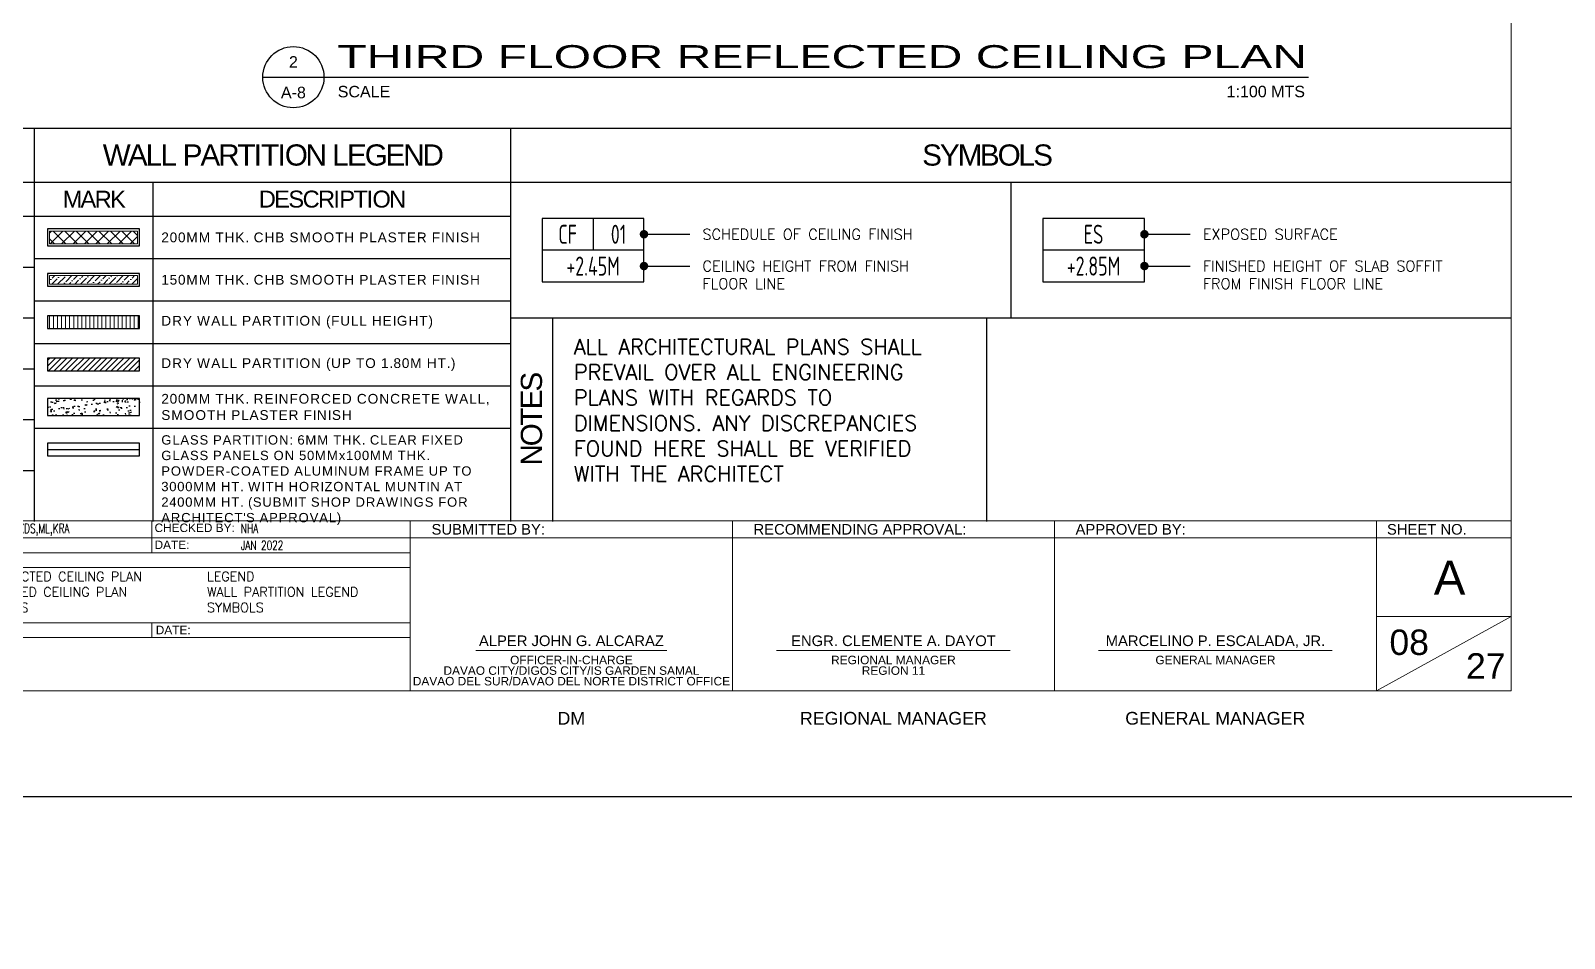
# Model space of a CAD drawing. Header units: metres. Extents: x -12400 to 1, y 0 to 106422.
# Drawn here: x -12209.13 to -12172.94, y 106310.29 to 106331.7 of the extents above; entities that cross this region are included whole.
import ezdxf
from ezdxf.enums import TextEntityAlignment as Align

# ---------------------------------------------------------------- set-up
doc = ezdxf.new("R2010")
doc.units = ezdxf.units.M
doc.header["$PDMODE"] = 35
for name, color, linetype in [('A-ANNO-TEXT', 4, 'Continuous'), ('C-SCHED', 1, 'Continuous'), ('TEXT', 3, 'Continuous'), ('TITLE', 1, 'Continuous'), ('TITLE BLOCK', 7, 'Continuous'), ('txt', 2, 'Continuous'), ('TXT2', 2, 'Continuous')]:
    doc.layers.add(name, color=color, linetype=linetype)
for name, color, linetype, lineweight in [('DIM 001', 251, 'Continuous', 13), ('HATCH', 250, 'Continuous', 5), ('R', 1, 'Continuous', 9), ('TBLOCK-BORDER-INSIDE', 247, 'Continuous', 0), ('TBLOCK-BORDER-OUTSIDE', 240, 'Continuous', 0), ('TBLOCK-BORDER-TLINE', 40, 'Continuous', 0), ('TEXT 005', 7, 'Continuous', 50), ('Y', 2, 'Continuous', 13)]:
    doc.layers.add(name, color=color, linetype=linetype, lineweight=lineweight)
doc.styles.add('architxt', font='architxt.shx', dxfattribs={"width": 0.8})
doc.styles.add('arial', font='arial.ttf')
doc.styles.add('arial baltic', font='arial.ttf')
doc.styles.add('CPDA-FONT', font='arial.ttf')
doc.styles.add('DIMTXT-100', font='arial.ttf')
doc.styles.add('SANS', font='sanss___.ttf')
doc.styles.add('simplex', font='simplex.shx')
doc.styles.add('T-0.15', font='romans.shx', dxfattribs={"height": 0.15})
doc.styles.add('T.25', font='romans.shx', dxfattribs={"height": 0.2})
doc.dimstyles.new('D-100', dxfattribs={"dimtxt": 0.2, "dimasz": 0.15, "dimexe": 0.1, "dimexo": 0.1, "dimgap": 0.1, "dimtad": 1, "dimdec": 3, "dimzin": 4, "dimdsep": 46, "dimtxsty": 'DIMTXT-100', "dimblk": 'ARCHTICK', "dimcen": 0.2, "dimdle": 0.1, "dimclrd": 8, "dimclre": 8, "dimclrt": 2, "dimadec": 0, "dimazin": 1, "dimtfac": 1, "dimtdec": 3, "dimtofl": 0, "dimtmove": 2, "dimatfit": 3, "dimfxl": 1, "dimarcsym": 0})
doc.dimstyles.new('LE-1a', dxfattribs={"dimtxt": 0.2, "dimasz": 0.2, "dimexe": 0.2, "dimexo": 0.2, "dimgap": 0.1, "dimtad": 1, "dimtoh": 1, "dimdec": 0, "dimdsep": 46, "dimtxsty": 'DIMTXT-100', "dimcen": 2.5, "dimclrd": 8, "dimclre": 8, "dimclrt": 2, "dimadec": 0, "dimazin": 0, "dimtfac": 1, "dimtdec": 0, "dimtix": 1, "dimtmove": 2, "dimatfit": 3, "dimldrblk": 'DOT', "dimfxl": 1, "dimtolj": 1, "dimtzin": 0, "dimarcsym": 0})

# ---------------------------------------------------------------- blocks, each defined once
blk = doc.blocks.new('*U177')
at = {"layer": 'TITLE'}
blk.add_lwpolyline([(1271.65, 13.83), (1499.5, 13.83)], dxfattribs=at)
blk.add_circle((1278.31, 13.83), 6.67, dxfattribs=at)
at = {"layer": 'TITLE', "color": 5, "style": 'CPDA-FONT'}
blk.add_attdef('TITLE:', text='', height=5, dxfattribs=at).set_placement((1287.8, 24.54), align=Align.MIDDLE_LEFT)
blk.add_attdef('TITLE:', (1287.89, 15.82), '', height=5, dxfattribs=at)
at = {"layer": 'TXT2', "style": 'CPDA-FONT'}
blk.add_text('SCALE', height=2.5, dxfattribs=at).set_placement((1287.97, 9.44))
for tag, p in [('DET_NO.:', (1278.31, 17.16)), ('DWG_NO:', (1278.31, 10.5))]:
    blk.add_attdef(tag, text='', height=2.5, dxfattribs=at).set_placement(p, align=Align.MIDDLE_CENTER)
blk.add_attdef('SCALE', text='', height=2.5, dxfattribs=at).set_placement((1361.14, 10.71), align=Align.MIDDLE_LEFT)
blk = doc.blocks.new('_Dot')
at = {"color": 0, "linetype": 'ByBlock', "lineweight": -2}
blk.add_line((-0.5, 0), (-1, 0), dxfattribs=at)
at = {"color": 0, "linetype": 'ByBlock', "const_width": 0.5}
blk.add_lwpolyline([(-0.25, 0, 1), (0.25, 0, 1)], format="xyb", close=True, dxfattribs=at)
blk = doc.blocks.new('_ArchTick')
at = {"color": 0, "linetype": 'ByBlock', "const_width": 0.15}
blk.add_lwpolyline([(-0.5, -0.5), (0.5, 0.5)], dxfattribs=at)
blk = doc.blocks.new('*D1524')
at = {"layer": 'DEFPOINTS', "color": 0, "transparency": 16777216}
for p in [(-12298.642, 106345.954), (-12298.642, 106345.954), (0.6, 0.075)]:
    blk.add_point(p, dxfattribs=at)
at = {"layer": 'DIM 001', "color": 8, "lineweight": -2, "transparency": 16777216}
for p, q in [((0.7, 106345.954), (-12298.742, 106345.954)), ((0.6, 0.175), (0.6, 106346.054))]:
    blk.add_line(p, q, dxfattribs=at)
at = {"layer": 'DIM 001', "color": 8, "lineweight": -2, "transparency": 16777216, "xscale": 0.15, "yscale": 0.15, "zscale": 0.15, "rotation": 180}
blk.add_blockref('_ArchTick', (-12298.642, 106345.954), dxfattribs=at)
at = {"layer": 'DIM 001', "color": 8, "lineweight": -2, "transparency": 16777216, "xscale": 0.15, "yscale": 0.15, "zscale": 0.15}
blk.add_blockref('_ArchTick', (0.6, 106345.954), dxfattribs=at)
at = {"layer": 'DIM 001', "color": 2, "transparency": 16777216, "insert": (-6149.021, 106346.157), "char_height": 0.2, "attachment_point": 5, "style": 'DIMTXT-100'}
blk.add_mtext('12299.242', dxfattribs=at)
blk = doc.blocks.new('150MM CHB')
at = {"layer": 'HATCH'}
h = blk.add_hatch(dxfattribs=at)
h.set_pattern_fill('ANSI36', color=256, scale=0.015)
h.set_pattern_definition([(45, (12092.36169, -106406.766595), (0.02525697034, 0.092608891249), [0.1190625, -0.0238125, 0, -0.0238125])])
h.paths.add_polyline_path([(0.025, 0.125), (0.025, 0.025), (1.062, 0.025), (1.062, 0.125)])
at = {"color": 4}
blk.add_lwpolyline([(1.087, 0), (1.087, 0.15), (0, 0.15), (0, 0)], close=True, dxfattribs=at)
at = {"layer": 'HATCH'}
blk.add_lwpolyline([(1.062, 0.025), (1.062, 0.125), (0.025, 0.125), (0.025, 0.025)], close=True, dxfattribs=at)
blk = doc.blocks.new('150MM DRYWALL FULL HT')
at = {"layer": 'HATCH'}
h = blk.add_hatch(dxfattribs=at)
h.set_pattern_fill('ANSI31', color=256, scale=0.015, angle=45)
h.set_pattern_definition([(90, (12092.36169, -106406.416595), (-0.047625, 0), [])])
h.paths.add_polyline_path([(0, 0.15), (0, 0), (1.087, 0), (1.087, 0.15)])
at = {"color": 3}
blk.add_lwpolyline([(1.087, 0), (1.087, 0.15), (0, 0.15), (0, 0)], close=True, dxfattribs=at)
blk = doc.blocks.new('150MM DRYWALL 1.8HT')
at = {"layer": 'HATCH'}
h = blk.add_hatch(dxfattribs=at)
h.set_pattern_fill('ANSI31', color=256, scale=0.015)
h.set_pattern_definition([(45, (12092.36169, -106406.066595), (-0.033675960454, 0.033675960454), [])])
h.paths.add_polyline_path([(0, 0.15), (0, 0), (1.088, 0), (1.088, 0.15)])
at = {"color": 3}
blk.add_lwpolyline([(1.088, 0), (1.088, 0.15), (0, 0.15), (0, 0)], close=True, dxfattribs=at)
blk = doc.blocks.new('*U76')
at = {"color": 1}
blk.add_lwpolyline([(1.087, 0), (1.087, 0.15), (0, 0.15), (0, 0)], close=True, dxfattribs=at)
at = {"color": 3}
blk.add_lwpolyline([(0, 0.075), (1.087, 0.075)], dxfattribs=at)
blk = doc.blocks.new('*U49')
h = blk.add_hatch()
h.set_pattern_fill('AR-CONC', color=250, scale=0.001)
h.paths.add_polyline_path([(1.087, 0), (1.087, 0.2), (0, 0.2), (0, 0)])
at = {"color": 4}
blk.add_lwpolyline([(1.087, 0), (1.087, 0.2), (0, 0.2), (0, 0)], close=True, dxfattribs=at)
blk = doc.blocks.new('*U36')
at = {"layer": 'HATCH'}
h = blk.add_hatch(dxfattribs=at)
h.set_pattern_fill('ANSI37', color=256, scale=0.03, angle=-180)
h.paths.add_polyline_path([(0.025, 0.175), (0.025, 0.025), (1.063, 0.025), (1.063, 0.175)])
blk.add_lwpolyline([(0, 0.2), (0, 0), (1.087, 0), (1.087, 0.2)], close=True)
blk.add_lwpolyline([(0.025, 0.175), (0.025, 0.025), (1.063, 0.025), (1.063, 0.175)], close=True, dxfattribs=at)
blk = doc.blocks.new('A$Ceba0e023')
at = {"layer": 'DEFPOINTS'}
blk.add_line((76.2, 0), (0, 0), dxfattribs=at)
at = {"layer": 'TBLOCK-BORDER-INSIDE'}
blk.add_line((73.693, 6.517), (4.011, 6.517), dxfattribs=at)
blk.add_line((73.693, 6.517), (4.011, 6.517), dxfattribs=at)
at = {"layer": 'TBLOCK-BORDER-INSIDE', "ltscale": 0.35}
for p, q in [((70.511, 6.517), (70.511, 2.507)), ((73.693, 4.261), (70.511, 4.261))]:
    blk.add_line(p, q, dxfattribs=at)
for points in [[(47.711, 6.517), (47.711, 2.507)], [(55.311, 6.517), (55.311, 2.507)], [(62.911, 6.517), (62.911, 2.507)]]:
    blk.add_lwpolyline(points, dxfattribs=at)
at = {"layer": 'TBLOCK-BORDER-OUTSIDE'}
for p, q in [((73.693, 48.427), (73.693, 2.507)), ((73.693, 2.507), (4.011, 2.507))]:
    blk.add_line(p, q, dxfattribs=at)
blk.add_lwpolyline([(73.693, 2.507), (4.011, 2.507), (4.011, 48.427), (73.693, 48.427)], close=True, dxfattribs=at)
at = {"layer": 'TBLOCK-BORDER-TLINE'}
for p, q in [((41.611, 5.765), (41.611, 6.517)), ((22.111, 6.116), (73.693, 6.116)), ((35.111, 5.765), (47.711, 5.765)), ((35.111, 5.414), (47.711, 5.414)), ((35.111, 4.111), (47.711, 4.111)), ((41.611, 4.111), (41.611, 3.76)), ((35.111, 3.76), (47.711, 3.76)), ((49.255, 3.459), (53.766, 3.459)), ((56.355, 3.459), (61.866, 3.459)), ((63.955, 3.459), (69.466, 3.459))]:
    blk.add_line(p, q, dxfattribs=at)
at = {"layer": 'TBLOCK-BORDER-TLINE', "ltscale": 0.35}
blk.add_line((70.511, 2.507), (73.693, 4.261), dxfattribs=at)
at = {"layer": 'DEFPOINTS', "style": 'arial baltic'}
for s, height, p in [('DM', 0.3008, (51.511, 1.857)), ('REGIONAL MANAGER', 0.30079, (59.111, 1.857)), ('GENERAL MANAGER', 0.30079, (66.708, 1.857))]:
    blk.add_text(s, height=height, dxfattribs=at).set_placement(p, align=Align.MIDDLE_CENTER)
at = {"layer": 'R', "style": 'arial baltic'}
for s, p in [('CHECKED BY:', (41.674, 6.192)), ('DATE:', (41.674, 5.791)), ('DATE:', (41.703, 3.781))]:
    blk.add_text(s, height=0.2, dxfattribs=at).set_placement(p, align=Align.BOTTOM_LEFT)
for s, height, p in [('ALPER JOHN G. ALCARAZ', 0.25, (51.513, 3.686)), ('ENGR. CLEMENTE A. DAYOT', 0.25, (59.113, 3.686)), ('MARCELINO P. ESCALADA, JR.', 0.25, (66.713, 3.686)), ('OFFICER-IN-CHARGE', 0.20053, (51.513, 3.233)), ('REGIONAL MANAGER', 0.20053, (59.113, 3.233)), ('GENERAL MANAGER', 0.20053, (66.713, 3.233)), ('DAVAO CITY/DIGOS CITY/IS GARDEN SAMAL', 0.20053, (51.513, 2.983)), ('REGION 11', 0.2005, (59.113, 2.983)), ('DAVAO DEL SUR/DAVAO DEL NORTE DISTRICT OFFICE', 0.20053, (51.513, 2.733))]:
    blk.add_text(s, height=height, dxfattribs=at).set_placement(p, align=Align.MIDDLE_CENTER)
at = {"layer": 'Y', "style": 'arial baltic'}
for s, p in [('SUBMITTED BY:', (48.211, 6.317)), ('RECOMMENDING APPROVAL:', (55.811, 6.317)), ('APPROVED BY:', (63.411, 6.317)), ('SHEET NO.', (70.761, 6.317))]:
    blk.add_text(s, height=0.25, dxfattribs=at).set_placement(p, align=Align.MIDDLE_LEFT)

msp = doc.modelspace()

# ---------------------------------------------------------------- linework, layer by layer
at = {"color": 2}
for points in [[(-12243.87514, 106329.40555), (-12174.19224, 106329.40555)], [(-12209.04381, 106329.40654), (-12209.04381, 106320.12752)], [(-12197.80754, 106329.40654), (-12197.80754, 106320.12654)], [(-12243.87514, 106328.12654), (-12174.19224, 106328.12654)], [(-12206.24381, 106328.12752), (-12206.24381, 106320.12654)], [(-12243.87514, 106327.32654), (-12197.80754, 106327.32654)], [(-12197.80754, 106324.92654), (-12174.19224, 106324.92654)], [(-12186.57127, 106324.92654), (-12186.57127, 106320.12654)]]:
    msp.add_lwpolyline(points, dxfattribs=at)
at = {"color": 1}
for points in [[(-12185.99989, 106328.12654), (-12185.99989, 106324.92654)], [(-12209.04381, 106326.32654), (-12197.80754, 106326.32654)], [(-12243.87514, 106326.12654), (-12209.04381, 106326.12654)], [(-12209.04381, 106325.32654), (-12197.80754, 106325.32654)], [(-12243.87514, 106324.92654), (-12209.04381, 106324.92654)], [(-12196.80754, 106320.12654), (-12196.80754, 106324.92654)], [(-12209.04381, 106324.32654), (-12197.80754, 106324.32654)], [(-12243.87514, 106323.72654), (-12209.04381, 106323.72654)], [(-12209.04381, 106323.32654), (-12197.80754, 106323.32654)], [(-12243.87514, 106322.52654), (-12209.04381, 106322.52654)], [(-12209.04381, 106322.32654), (-12197.80754, 106322.32654)], [(-12243.87514, 106321.32654), (-12209.04381, 106321.32703)]]:
    msp.add_lwpolyline(points, dxfattribs=at)
at = {"layer": 'C-SCHED'}
for p, q in [((-12195.8549, 106327.27556), (-12195.8549, 106326.52556)), ((-12194.6549, 106326.52556), (-12197.0549, 106326.52556)), ((-12182.84725, 106326.52556), (-12185.24725, 106326.52556))]:
    msp.add_line(p, q, dxfattribs=at)
for points in [[(-12197.0549, 106327.27556), (-12197.0549, 106325.77556), (-12194.6549, 106325.77556), (-12194.6549, 106327.27556)], [(-12185.24725, 106327.27556), (-12185.24725, 106325.77556), (-12182.84725, 106325.77556), (-12182.84725, 106327.27556)]]:
    msp.add_lwpolyline(points, close=True, dxfattribs=at)

# ---------------------------------------------------------------- block references
for name, p, xscale, yscale, zscale in [('A$Ceba0e023', (-12247.86641, 106313.62444), 0.999738737056323, 0.999738737056323, 0.999738737056323), ('*U36', (-12208.73131, 106326.62528), 2, 2, 2), ('150MM CHB', (-12208.73131, 106325.67528), 2, 2, 2), ('150MM DRYWALL FULL HT', (-12208.73131, 106324.67528), 2, 2, 2), ('150MM DRYWALL 1.8HT', (-12208.73131, 106323.67528), 2, 2, 2), ('*U49', (-12208.73131, 106322.62528), 2, 2, 2), ('*U76', (-12208.73131, 106321.67528), 2, 2, 2)]:
    msp.add_blockref(name, p, dxfattribs=dict(xscale=xscale, yscale=yscale, zscale=zscale))
at = {"layer": 'TITLE BLOCK'}
ref = msp.add_blockref('*U177', (-12341.33931, 106329.10805), dxfattribs=dict(at, xscale=0.1082773899033286, yscale=0.1082773899033286, zscale=0.1082773899033286))
ref.add_attrib('DET_NO.:', '2', dxfattribs={"layer": 'TXT2', "height": 0.27069, "style": 'CPDA-FONT'}).set_placement((-12202.92702, 106330.96648), align=Align.MIDDLE_CENTER)
ref.add_attrib('DWG_NO:', 'A-8', dxfattribs={"layer": 'TXT2', "height": 0.270693, "style": 'CPDA-FONT'}).set_placement((-12202.92702, 106330.24463), align=Align.MIDDLE_CENTER)
ref.add_attrib('TITLE:', 'THIRD FLOOR REFLECTED CEILING PLAN', (-12201.88951, 106330.82062), dxfattribs={"layer": 'TITLE', "color": 5, "height": 0.5413869, "style": 'CPDA-FONT', "width": 1.5})
ref.add_attrib('SCALE', '1:100 MTS', dxfattribs={"layer": 'TXT2', "height": 0.270693, "style": 'CPDA-FONT'}).set_placement((-12180.90777, 106330.26796), align=Align.MIDDLE_LEFT)

# ---------------------------------------------------------------- texts
at = {"linetype": 'Continuous'}
for s, width, gutter_width, heights, insert, char_height, attachment_point, style in [('{\\T0.9;\\C3;WALL PARTITION LEGEND}', 10.0592086, 0.001, [0], (-12203.42567, 106328.76703), 0.5, 5, 'arial'), ('\\pxt28;{\\T0.9;\\C3;SYMBOLS}', 10.0592086, 0.001, [0], (-12186.57127, 106328.76605), 0.5, 5, 'arial'), ('\\pxt28;{\\T0.9;\\C3;MARK}', 7.6042067, 0.001, [0], (-12207.64381, 106327.72752), 0.4, 5, 'arial'), ('\\pxt28;{\\T0.9;\\C3;DESCRIPTION}', 7.6042067, 0.001, [0], (-12202.02567, 106327.72752), 0.4, 5, 'arial'), ('\\A1;\\pxql;{\\fArial|b0|i0|c0|p34;\\T1.1;\\C2;200MM THK. CHB SMOOTH PLASTER FINISH}', 7.9269885, 0.001, [1.98196], (-12206.04381, 106326.82528), 0.23, 4, 'T-0.15'), ('\\A1;\\pxql;{\\fArial|b0|i0|c0|p34;\\T1.1;\\C2;150MM THK. CHB SMOOTH PLASTER FINISH}', 7.910089, 0.001, [1.98196], (-12206.04381, 106325.82528), 0.23, 4, 'T-0.15'), ('\\A1;\\pxql,t30;{\\fArial|b0|i0|c0|p34;\\T1.1;\\C2;DRY WALL PARTITION (FULL HEIGHT)}', 7.580416, 0.001, [1.98196], (-12206.04381, 106324.82528), 0.23, 4, 'T-0.15'), ('\\A1;\\pxql,t30;{\\fArial|b0|i0|c0|p34;\\T1.1;\\C2;DRY WALL PARTITION (UP TO 1.80M HT.)}', 7.7926889, 0.001, [1.98196], (-12206.04381, 106323.82528), 0.23, 4, 'T-0.15'), ('\\A1;\\pxt30;{\\fArial|b0|i0|c0|p34;\\T1.1;\\C2;200MM THK. REINFORCED CONCRETE WALL, SMOOTH PLASTER FINISH}', 8.134563, 0.001, [1.98196], (-12206.04381, 106322.82528), 0.23, 4, 'T-0.15'), ("\\A1;\\pxql;{\\fArial|b0|i0|c0|p34;\\T1.1;\\C2;GLASS PARTITION: 6MM THK. CLEAR FIXED GLASS PANELS ON 50MMx100MM THK. POWDER-COATED ALUMINUM FRAME UP TO 3000MM HT. WITH HORIZONTAL MUNTIN AT 2400MM HT. (SUBMIT SHOP DRAWINGS FOR ARCHITECT'S APPROVAL)}", 8.2626758, 4.440892098500626e-16, [3.87153], (-12206.04381, 106322.15877), 0.22, 1, 'T-0.15')]:
    msp.add_mtext_dynamic_manual_height_columns(s, width=width, gutter_width=gutter_width, heights=heights, dxfattribs=dict(at, insert=insert, char_height=char_height, attachment_point=attachment_point, style=style))
at = {"linetype": 'Continuous', "insert": (-12197.30754, 106322.52654), "char_height": 0.5, "attachment_point": 5, "rotation": 90, "style": 'arial'}
msp.add_mtext_dynamic_manual_height_columns('\\pxt28;{\\T0.9;\\C3;NOTES}', width=10.0592086, gutter_width=0.001, heights=[0], dxfattribs=at)
at = {"layer": 'A-ANNO-TEXT', "color": 2, "attachment_point": 1, "style": 'T.25'}
for s, insert, char_height, width in [('SCHEDULE OF CEILING FINISH', (-12193.27551, 106327.02556), 0.25, 5.6561318), ('EXPOSED SURFACE', (-12181.46787, 106327.02556), 0.25, 5.6561318), ('CEILING HEIGHT FROM FINISH FLOOR LINE', (-12193.27551, 106326.27556), 0.25, 6.1073292), ('FINISHED HEIGHT OF SLAB SOFFIT FROM FINISH FLOOR LINE', (-12181.46787, 106326.27556), 0.25, 7.1796135), ('{\\C3;ALL ARCHITECTURAL PLANS SHALL PREVAIL OVER ALL ENGINEERING PLANS WITH REGARDS TO DIMENSIONS. ANY DISCREPANCIES FOUND HERE SHALL BE VERIFIED WITH THE ARCHITECT}', (-12196.30754, 106324.42654), 0.36, 9.543343)]:
    msp.add_mtext(s, dxfattribs=dict(at, insert=insert, char_height=char_height, width=width))
at = {"layer": 'C-SCHED', "color": 2, "style": 'architxt', "width": 0.8}
for s, p in [('CF', (-12196.4549, 106326.67448)), ('ES', (-12184.04725, 106326.67448))]:
    msp.add_text(s, height=0.45, dxfattribs=at).set_placement(p, align=Align.CENTER)
for tag, p in [('01', (-12195.2549, 106326.67448)), ('+2.45M', (-12195.8549, 106325.92448)), ('+2.85M', (-12184.04725, 106325.92448))]:
    msp.add_attdef(tag, text='-', height=0.45, dxfattribs=at).set_placement(p, align=Align.CENTER)
at = {"layer": 'TEXT', "width": 5.8026786, "attachment_point": 5, "style": 'SANS'}
for s, insert, char_height in [('A', (-12175.647, 106318.79805), 0.8), ('08', (-12176.60014, 106317.27062), 0.6), ('27', (-12174.79224, 106316.71601), 0.6)]:
    msp.add_mtext(s, dxfattribs=dict(at, insert=insert, char_height=char_height))
at = {"layer": 'txt', "color": 2, "char_height": 0.22, "width": 7.5872435, "attachment_point": 1, "style": 'simplex'}
for s, insert in [('{\\W0.7;MSH,EMCG,AKDS,ML,KRA}', (-12210.66506, 106320.07224)), ('{\\W0.7;NHA}', (-12204.16676, 106320.07224)), ('{\\W0.7;JAN 2022}', (-12204.16676, 106319.67129)), ('SECOND FLOOR REFLECTED CEILING PLAN\\PTHIRD FLOOR REFLECTED CEILING PLAN\\PSCHEDULE OF FINISHES', (-12212.66506, 106318.93724)), ('LEGEND\\PWALL PARTITION LEGEND\\PSYMBOLS', (-12204.96676, 106318.93724))]:
    msp.add_mtext(s, dxfattribs=dict(at, insert=insert))

# ---------------------------------------------------------------- dimensions: what is measured, and where the dimension line sits
at = {"layer": 'DIM 001'}
dim = msp.add_linear_dim(base=(-12298.64188, 106345.95449), p1=(0.6, 0.075), p2=(-12298.64188, 106345.95449), dimstyle='D-100', dxfattribs=at)
dim.commit()
dim.dimension.update_dxf_attribs({"geometry": '*D1524', "text_midpoint": (-6149.02094, 106346.15661)})

# ---------------------------------------------------------------- leaders
at = {"layer": 'TEXT 005'}
for points in [[(-12194.6549, 106326.90056), (-12193.88269, 106326.90056), (-12193.57551, 106326.90056)], [(-12182.84725, 106326.90056), (-12182.07504, 106326.90056), (-12181.76787, 106326.90056)], [(-12194.6549, 106326.15056), (-12193.88269, 106326.15056), (-12193.57551, 106326.15056)], [(-12182.84725, 106326.15056), (-12182.07504, 106326.15056), (-12181.76787, 106326.15056)]]:
    msp.add_leader(points, dimstyle='LE-1a', dxfattribs=at)

doc.saveas('drawing.dxf')
